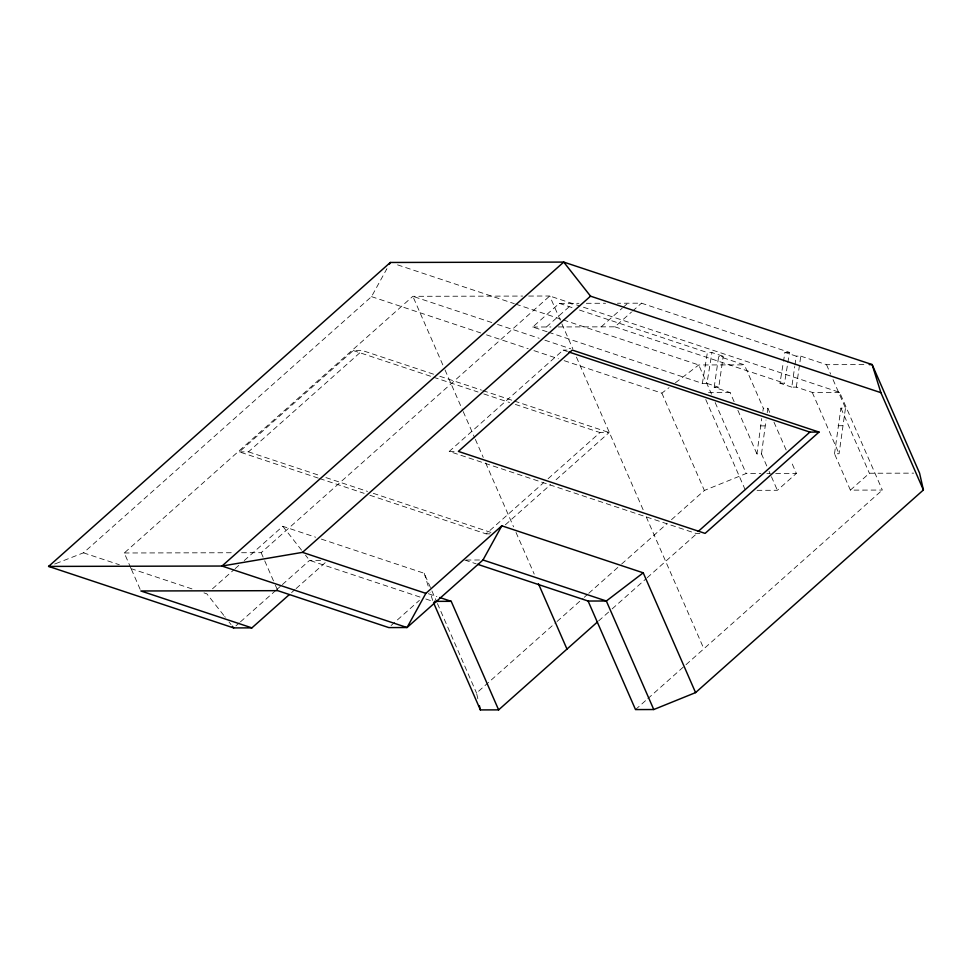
<?xml version="1.0" encoding="UTF-8"?>
<svg xmlns="http://www.w3.org/2000/svg" width="972" height="972" viewBox="0 0 972 972"><rect width="100%" height="100%" fill="white"/><g stroke="black" fill="none" stroke-linecap="round" stroke-linejoin="round"><path stroke-width="0.73" stroke-dasharray="4.86 3.65" d="M766.762 465.965L761.501 453.924L756.933 453.936L761.696 418.555M761.501 453.924L766.021 420.013M834.511 453.766L840.926 408.118L845.482 408.106L839.067 453.754L834.511 453.766L850.391 490.131L882.333 490.058L839.65 392.372L581.317 306.508M714.189 387.306L718.66 356.311L723.217 356.299L718.758 387.293L714.189 387.306L730.142 392.603L734.31 402.141M839.65 392.372L812.276 392.421L796.323 387.123L791.767 387.135L794.744 366.48M794.95 364.998L796.226 356.141L784.951 352.399L783.517 361.195M796.323 387.123L800.794 356.141L796.226 356.141M548.572 332.254L702.379 383.381L707.373 352.557L711.941 352.557L723.217 356.299M702.379 383.381L706.948 383.369L711.941 352.557M762.874 411.217L763.348 408.276L744.382 364.865L718.66 356.311M767.2 412.675L767.916 408.276L763.348 408.276M791.767 387.135L779.957 383.211L783.286 362.665M779.957 383.211L784.513 383.199L787.612 364.123M787.842 362.653L789.507 352.386L641.471 303.179L617.427 303.24M55.866 563.578L83.471 552.825L371.523 296.642L386.285 269.815M386.419 269.584L386.941 268.637M130.795 567.903L124.27 552.983L412.857 296.314L522.669 296.071M318.245 478.09L239.355 451.871L353.261 350.552L362.398 350.54L434.12 374.378M239.355 451.871L248.48 451.846L362.398 350.54M212.504 588.789L234.045 569.641M235.175 568.632L239.707 564.598M244.251 560.565L282.779 526.289L315.645 537.212M241.603 552.728L261.164 552.691L549.739 296.01L579.883 306.034M547.127 331.78L532.753 327.005L559.337 303.361L578.947 303.325M546.446 326.969L573.03 303.337M235.917 625.895L239.319 622.87M240.449 621.861L275.586 590.612M276.716 589.603L281.248 585.569M282.39 584.561L309.594 560.37L322.23 560.346M699.889 533.409L695.976 533.421L449.246 451.421L563.165 350.102L567.077 350.09M291.576 592.592L294.966 589.567M296.108 588.558L325.571 562.351M601.206 326.859L622.25 308.136M623.356 307.152L627.778 303.215M558.28 326.944L614.887 326.823L631.508 312.048M632.614 311.064L641.471 303.179M369.895 495.258L486.085 533.871L543.603 482.707M548.111 478.698L599.991 432.552L609.128 432.54L554.988 480.69M391.06 625.567L419.394 600.356M505.355 524.819L550.48 484.7M477.823 698.686L476.547 693.072L555.887 622.505M557.029 621.497L583.091 598.315M584.233 597.306L587.635 594.281M588.765 593.272L620.5 565.048M621.63 564.039L666.974 523.714M671.506 519.68L704.372 490.447L746.18 473.51L760.942 473.473M598.606 620.95L611.036 609.906M612.153 608.897L646.04 578.765M647.17 577.757L696.875 533.555M757.054 490.325L777.381 490.289L796.372 473.4L790.916 460.922M850.391 490.131L869.381 473.243L913.668 473.145M635.518 709.584L646.72 699.609M647.85 698.613L882.333 490.058M564.125 360.648L661.859 393.138L669.04 387.658M675.443 382.761L698.759 364.962L744.382 364.865M54.651 564.052L55.38 563.772M528.683 296.059L549.739 296.01L561.269 322.4M586.347 303.3L605.58 303.264M532.753 327.005L550.881 326.969M784.951 352.399L789.507 352.386M800.794 356.141L826.516 364.682L866.259 364.597M708.527 392.652L730.142 392.603M760.505 425.894L765.061 425.882M838.071 425.724L842.639 425.712M449.246 451.421L457.071 451.397M766.847 473.461L769.8 473.461M775.705 473.449L796.372 473.4M486.085 533.871L489.997 533.859M124.27 552.983L234.082 552.74M466.135 560.03L481.577 559.994M559.337 303.361L573.711 308.136M579.458 310.044L707.373 352.557M614.887 326.823L784.513 383.199M397.548 264.858L514.285 303.653M515.719 304.127L561.84 319.46M563.286 319.934L698.759 364.962L711.528 394.182M706.948 383.369L718.758 387.293M491.796 322.546L412.857 296.314L444.411 368.534M497.53 324.454L539.156 338.28M544.891 340.188L570.722 348.778M563.165 350.102L567.466 351.536M371.523 296.642L480.763 332.946M486.51 334.854L528.185 348.705M533.944 350.625L558.378 358.741M439.854 376.273L481.456 390.1M482.89 390.586L513.009 400.598M514.443 401.072L609.128 432.54M353.261 350.552L432.163 376.772M433.597 377.258L478.066 392.032M483.801 393.939L509.62 402.517M515.367 404.425L599.991 432.552M248.48 451.846L320.201 475.685M325.936 477.592L367.538 491.419M373.284 493.326L490.909 532.425M319.679 478.564L364.148 493.351M464.738 560.03L476.207 563.845M321.355 539.108L424.217 573.286L436.853 602.203M428.251 593.698L436.865 596.565M420.05 597.075L309.594 560.37L305.5 555.158M425.785 598.983L432.953 601.364L430.098 592.203M83.471 552.825L119.337 564.744M130.819 568.559L192.492 589.068M203.974 592.884L206.842 593.831L224.338 616.078M282.779 526.289L301.77 550.431M224.714 616.552L225.273 617.256M228.991 621.995L229.55 622.712M229.927 623.173L231.044 624.595M826.516 364.682L830.671 374.184M833.04 379.615L845.482 408.106M840.926 408.118L869.381 473.243M812.276 392.421L839.067 453.754M767.916 408.276L769.727 412.432M773.967 422.127L787.284 452.612M769.107 471.323L770.274 474.008M771.452 476.717L777.381 490.289M737.882 410.318L756.933 453.936M715.173 402.53L746.18 473.51M705.769 399.541L745.439 490.35M661.859 393.138L704.372 490.447M561.877 323.798L572.8 348.79M576.445 357.125L643.185 509.899M646.222 516.849L703.874 648.786M445.018 369.919L462.611 410.196M463.219 411.593L474.749 437.971M475.357 439.368L483.242 457.423M485.672 462.976L513.581 526.86M516.01 532.425L534.211 574.088M437.449 603.588L476.547 693.072M261.164 552.691L264.129 559.471M264.724 560.832L274.797 583.893M275.392 585.253L277.761 590.672M131.39 569.264L140.867 590.976M424.217 573.286L428.822 588.109"/><path stroke-width="1.46" d="M389.432 264.117L390.343 262.464L563.736 262.088L872.151 364.585L919.573 473.133L923.4 489.973L695.575 692.611L653.767 709.536L635.518 709.584L588.096 601.036L477.641 564.319M695.575 692.611L643.233 572.824L501.807 525.816L425.87 593.357L407.037 627.535L388.788 627.584L277.761 590.672L140.867 590.976L251.894 627.876L289.304 594.609M390.343 262.464L48.6 566.409L221.993 566.044L407.037 627.535L482.987 559.994L501.807 525.816M590.539 296.168L563.736 262.088L221.993 566.044L302.499 552.363L590.539 296.168L880.887 392.664L923.4 489.973M698.236 531.417L809.895 432.103L819.019 432.078L705.101 533.397L458.371 451.397L572.289 350.078L819.019 432.078M433.561 602.762L480.375 709.912L498.624 709.876L597.476 621.958M643.233 572.824L606.346 601L588.096 601.036M50.301 565.753L48.6 566.409L233.645 627.912L251.894 627.876M869.199 364.597L872.151 364.585L880.887 392.664M434.363 601.364L451.202 601.328L498.624 709.876M568.899 352.01L809.895 432.103M482.987 559.994L606.346 601L653.767 709.536M439.733 597.513L451.202 601.328M302.499 552.363L425.87 593.357M232.344 626.26L233.645 627.912M538.464 583.808L566.98 649.089M479.415 705.708L480.375 709.912"/></g></svg>
